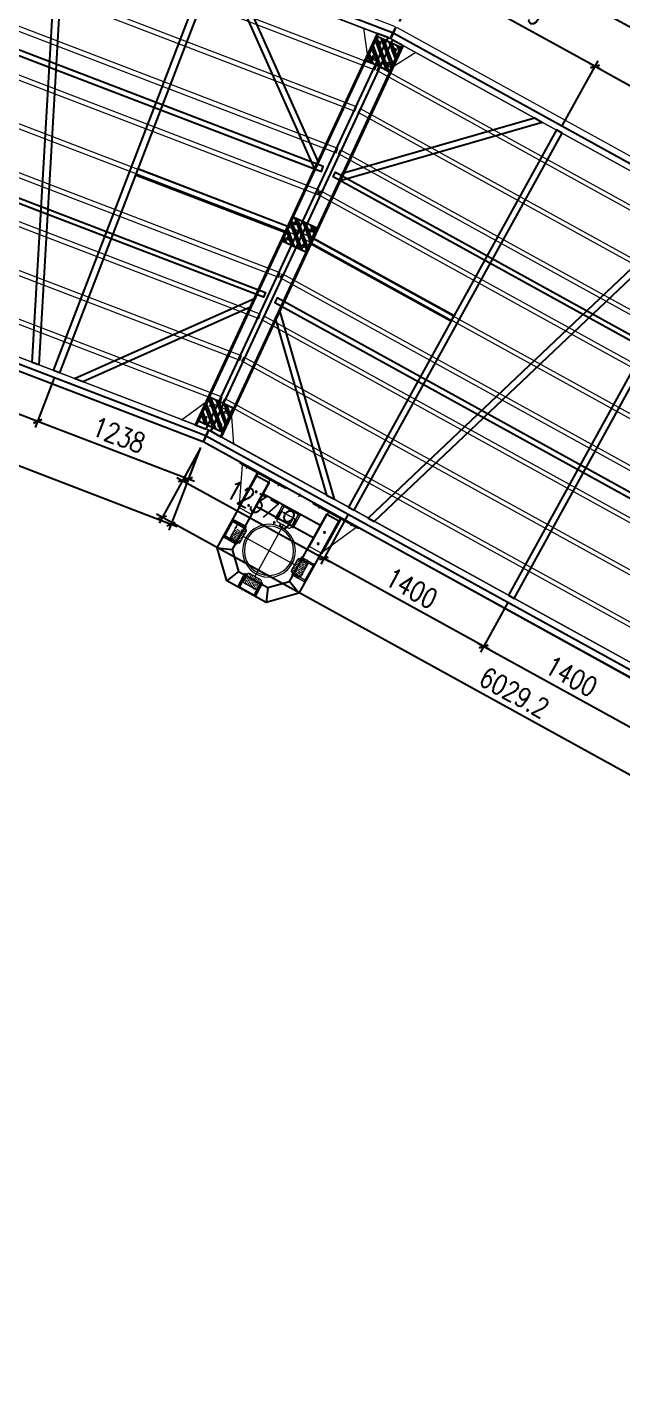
# Model space of a CAD drawing. Extents: x -259369 to -50372, y -155978 to 198088.
# Drawn here: x -137559 to -132994, y -26650 to -16300 of the extents above; entities that cross this region are included whole.
import ezdxf

# ---------------------------------------------------------------- set-up
doc = ezdxf.new("R2010")
doc.units = 0
doc.header["$LTSCALE"] = 1000
doc.header["$MEASUREMENT"] = 0
for name, pattern in [('CENTER', [2, 1.25, -0.25, 0.25, -0.25]), ('DASHED', [0.75, 0.5, -0.25]), ('HIDDEN', [0.375, 0.25, -0.125])]:
    doc.linetypes.add(name, pattern=pattern)
for name, color, linetype in [('主框型材', 4, 'Continuous'), ('卡槽', 242, 'Continuous'), ('标注', 9, 'Continuous'), ('连接端梁', 130, 'Continuous'), ('铝横梁', 220, 'Continuous')]:
    doc.layers.add(name, color=color, linetype=linetype)
for name, color, linetype, lineweight in [('加强板', 140, 'Continuous', 18), ('导框型材', 2, 'Continuous', 18), ('虚线', 8, 'Continuous', 0), ('轮子座', 7, 'Continuous', 9), ('铝主梁', 3, 'Continuous', 9), ('铝龙骨', 7, 'Continuous', 9)]:
    doc.layers.add(name, color=color, linetype=linetype, lineweight=lineweight)
doc.styles.add('HZTXT', font='txtw.shx', dxfattribs={"width": 0.8, "bigfont": 'hztxtw.shx'})
doc.dimstyles.new('DIM-50', dxfattribs={"dimscale": 50, "dimtxt": 3, "dimasz": 1, "dimexe": 1, "dimexo": 1, "dimgap": 1, "dimtad": 1, "dimdec": 1, "dimdsep": 46, "dimtxsty": 'HZTXT', "dimblk": 'OBLIQUE', "dimblk1": 'ARCHTICK', "dimblk2": 'OBLIQUE', "dimcen": 0, "dimdle": 1, "dimclrd": 9, "dimclre": 9, "dimclrt": 2, "dimadec": 1, "dimazin": 0, "dimtfac": 1, "dimtdec": 1, "dimtix": 1, "dimtmove": 2, "dimatfit": 3, "dimldrblk": 'OBLIQUE', "dimfxl": 15, "dimtolj": 1, "dimtzin": 0, "dimarcsym": 1})
pattern_1 = [(0, (1212.185, -561.11), (6.35, 12.7), [0, -12.7])]

# ---------------------------------------------------------------- blocks, each defined once
blk = doc.blocks.new('橡胶块200x200x60')
h = blk.add_hatch()
h.set_pattern_fill('ANSI32', color=256, scale=10)
h.set_pattern_definition([(45, (0, 0), (-33.67596, 33.67596), []), (45, (22.45, 0), (-33.67596, 33.67596), [])])
h.paths.add_polyline_path([(25488, 88551), (25688, 88551), (25688, 88751), (25488, 88751)])
blk.add_lwpolyline([(25488, 88551), (25688, 88551), (25688, 88751), (25488, 88751)], close=True)
for points in [[(25513, 88716), (25533, 88716)], [(25523, 88726), (25523, 88706)], [(25663, 88716), (25643, 88716)], [(25653, 88726), (25653, 88706)], [(25523, 88576), (25523, 88596)], [(25653, 88576), (25653, 88596)], [(25513, 88586), (25533, 88586)], [(25663, 88586), (25643, 88586)]]:
    blk.add_lwpolyline(points)
for centre, radius in [((25523, 88716), 10), ((25523, 88716), 8), ((25653, 88716), 10), ((25653, 88716), 8), ((25523, 88586), 10), ((25523, 88586), 8), ((25653, 88586), 10), ((25653, 88586), 8)]:
    blk.add_circle(centre, radius)
blk = doc.blocks.new('*U531')
h = blk.add_hatch()
h.set_pattern_fill('DOTS', color=256, scale=8)
h.set_pattern_definition(pattern_1)
h.paths.add_polyline_path([(64, 50, 0.4142135624), (54, 60), (-11, 60, 0.4142135624), (-21, 50), (-21, -50, 0.4142135624), (-11, -60), (54, -60, 0.4142135624), (64, -50)])
at = {"layer": '导框型材', "color": 0, "linetype": 'Continuous'}
for p, q in [((-64, 63.508929), (-64, 75.5)), ((-64, 75.5), (-63.389317, 75.5)), ((-64, -63.50893), (-64, 63.508929)), ((-7.891644, 75.5), (-63.389317, 75.5)), ((-63.389317, 75.5), (-63.389317, 64.5)), ((-63.389317, 64.5), (-7.891644, 64.5)), ((-62, 77.5), (-6.502327, 77.5)), ((-62, 62.5), (-62, -62.5)), ((-6.502327, 62.5), (-62, 62.5)), ((-2.965328, 75.5), (-7.891644, 75.5)), ((-7.891644, 75.5), (-7.891644, 64.5)), ((-7.891644, 64.5), (-2.965328, 64.5)), ((-6.502327, 77.5), (-1.08338, 77.5)), ((-1.08338, 62.5), (-6.502327, 62.5)), ((47.5, 75.5), (-2.965328, 75.5)), ((-2.965328, 64.5), (-2.965328, 75.5)), ((47.5, 64.5), (-2.965328, 64.5)), ((-1.08338, 77.5), (45.5, 77.5)), ((45.5, 62.5), (-1.08338, 62.5)), ((31, 62.498484), (31, 60)), ((47.5, 64.5), (47.5, 75.5)), ((-64, -63.78066), (-64, -63.500287)), ((-64, -75.5), (-64, -63.78066)), ((-64, -75.5), (-63.389317, -75.5)), ((-63.389317, -64.5), (-63.389317, -75.5)), ((-7.891644, -64.5), (-63.389317, -64.5)), ((-63.389317, -75.5), (-7.891644, -75.5)), ((-62, -62.5), (-6.502327, -62.5)), ((-6.502327, -77.5), (-62, -77.5)), ((-2.965328, -64.5), (-7.891644, -64.5)), ((-7.891644, -75.5), (-7.891644, -64.5)), ((-7.891644, -75.5), (-2.965328, -75.5)), ((-6.502327, -62.5), (-1.08338, -62.5)), ((-1.08338, -77.5), (-6.502327, -77.5)), ((47.5, -64.5), (-2.965328, -64.5)), ((-2.965328, -64.5), (-2.965328, -75.5)), ((47.5, -75.5), (-2.965328, -75.5)), ((-1.08338, -62.5), (45.5, -62.5)), ((45.5, -77.5), (-1.08338, -77.5)), ((31, -60), (31, -62.498484)), ((47.5, -75.5), (47.5, -64.5))]:
    blk.add_line(p, q, dxfattribs=at)
at = {"layer": '导框型材', "color": 1, "linetype": 'CENTER', "ltscale": 0.28}
for p, q in [((-18.5, 35), (-14.5, 35)), ((-16.5, 37), (-16.5, 33)), ((-18.5, -35), (-14.5, -35)), ((-16.5, -37), (-16.5, -33))]:
    blk.add_line(p, q, dxfattribs=at)
at = {"layer": '导框型材', "color": 1, "linetype": 'CENTER', "ltscale": 0.404352}
for p, q in [((-18.5, 0), (-14.5, 0)), ((-16.5, -2), (-16.5, 2))]:
    blk.add_line(p, q, dxfattribs=at)
at = {"layer": '导框型材', "color": 1, "linetype": 'CENTER', "ltscale": 0.1}
for p, q in [((18.75, 70), (24.25, 70)), ((21.5, 67.25), (21.5, 72.75)), ((18.75, -70), (24.25, -70)), ((21.5, -72.75), (21.5, -67.25))]:
    blk.add_line(p, q, dxfattribs=at)
at = {"layer": '导框型材', "color": 0}
blk.add_lwpolyline([(-11, 60), (54, 60, -0.4142135624), (64, 50), (64, -50, -0.4142135624), (54, -60), (-11, -60, -0.4142135624), (-21, -50), (-21, 50, -0.4142135624)], format="xyb", close=True, dxfattribs=at)
for centre in [(21.5, 70), (21.5, -70)]:
    blk.add_circle(centre, 2.5, dxfattribs=at)
at = {"layer": '导框型材', "color": 0, "linetype": 'Continuous', "extrusion": (0, 0, -1)}
for centre, start, end in [((62, 75.5), 0, 90), ((62, 64.5), 270, 0), ((62, -64.5), 0, 90), ((62, -75.5), 270, 0)]:
    blk.add_arc(centre, 2, start, end, dxfattribs=at)
at = {"layer": '导框型材', "color": 0, "linetype": 'Continuous', "extrusion": (1.22461e-16, 0, -1)}
blk.add_arc((16.5, 35), 7, 310.0052008841, 49.9947991159, dxfattribs=at)
at = {"layer": '导框型材', "color": 0, "linetype": 'Continuous'}
for centre, radius, start, end in [((45.5, 75.5), 2, 0, 90), ((45.5, 64.5), 2, 270, 0), ((-16.5, -35), 7, 130.0052008841, 229.9947991159), ((45.5, -64.5), 2, 0, 90), ((45.5, -75.5), 2, 270, 0)]:
    blk.add_arc(centre, radius, start, end, dxfattribs=at)
for centre, major_axis, ratio, start_param, end_param in [((-62, 75.5), (0, 2), 0.694658, 0, 1.5707963268), ((-6.502327, 75.5), (0, -2), 0.694658, 3.1415926536, 4.7123889804), ((-6.502327, 64.5), (0, 2), 0.694658, 1.5707963268, 3.1415926536), ((-1.08338, 75.5), (0, -2), 0.940974, 3.1415926536, 4.7123889804), ((-1.08338, 64.5), (0, 2), 0.940974, 1.5707963268, 3.1415926536), ((-62, -75.5), (0, 2), 0.694658, 1.5707963268, 3.1415926536), ((-6.502327, -64.5), (0, 2), 0.694658, 0, 1.5707963268), ((-6.502327, -75.5), (0, 2), 0.694658, 1.5707963268, 3.1415926536), ((-1.08338, -64.5), (0, 2), 0.940974, 0, 1.5707963268), ((-1.08338, -75.5), (0, 2), 0.940974, 1.5707963268, 3.1415926536)]:
    blk.add_ellipse(centre, major_axis=major_axis, ratio=ratio, start_param=start_param, end_param=end_param, dxfattribs=at)
at = {"layer": '导框型材', "color": 0, "linetype": 'Continuous', "extrusion": (0, 0, -1)}
for centre, start_param, end_param in [((-62, 64.5), 0, 1.5707963268), ((-62, -64.5), 1.5707963268, 3.1415926536)]:
    blk.add_ellipse(centre, major_axis=(0, -2), ratio=0.694658, start_param=start_param, end_param=end_param, dxfattribs=at)
blk = doc.blocks.new('*U527')
at = {"layer": '轮子座', "color": 0, "linetype": 'ByBlock', "lineweight": -2, "transparency": 16777216}
blk.add_blockref('*U531', (0, 0), dxfattribs=at)
blk = doc.blocks.new('*U528')
h = blk.add_hatch()
h.set_pattern_fill('DOTS', color=256, scale=8)
h.set_pattern_definition(pattern_1)
h.paths.add_polyline_path([(64, 50, 0.4142135624), (54, 60), (-11, 60, 0.4142135624), (-21, 50), (-21, -50, 0.4142135624), (-11, -60), (54, -60, 0.4142135624), (64, -50)])
at = {"layer": '导框型材', "color": 0, "linetype": 'Continuous'}
for p, q in [((-64, 63.508929), (-64, 75.5)), ((-64, 75.5), (-63.389317, 75.5)), ((-64, -63.50893), (-64, 63.508929)), ((-7.891644, 75.5), (-63.389317, 75.5)), ((-63.389317, 75.5), (-63.389317, 64.5)), ((-63.389317, 64.5), (-7.891644, 64.5)), ((-62, 77.5), (-6.502327, 77.5)), ((-62, 62.5), (-62, -62.5)), ((-6.502327, 62.5), (-62, 62.5)), ((-2.965328, 75.5), (-7.891644, 75.5)), ((-7.891644, 75.5), (-7.891644, 64.5)), ((-7.891644, 64.5), (-2.965328, 64.5)), ((-6.502327, 77.5), (-1.08338, 77.5)), ((-1.08338, 62.5), (-6.502327, 62.5)), ((47.5, 75.5), (-2.965328, 75.5)), ((-2.965328, 64.5), (-2.965328, 75.5)), ((47.5, 64.5), (-2.965328, 64.5)), ((-1.08338, 77.5), (45.5, 77.5)), ((45.5, 62.5), (-1.08338, 62.5)), ((31, 62.498484), (31, 60)), ((47.5, 64.5), (47.5, 75.5)), ((-64, -63.78066), (-64, -63.500287)), ((-64, -75.5), (-64, -63.78066)), ((-64, -75.5), (-63.389317, -75.5)), ((-63.389317, -64.5), (-63.389317, -75.5)), ((-7.891644, -64.5), (-63.389317, -64.5)), ((-63.389317, -75.5), (-7.891644, -75.5)), ((-62, -62.5), (-6.502327, -62.5)), ((-6.502327, -77.5), (-62, -77.5)), ((-2.965328, -64.5), (-7.891644, -64.5)), ((-7.891644, -75.5), (-7.891644, -64.5)), ((-7.891644, -75.5), (-2.965328, -75.5)), ((-6.502327, -62.5), (-1.08338, -62.5)), ((-1.08338, -77.5), (-6.502327, -77.5)), ((47.5, -64.5), (-2.965328, -64.5)), ((-2.965328, -64.5), (-2.965328, -75.5)), ((47.5, -75.5), (-2.965328, -75.5)), ((-1.08338, -62.5), (45.5, -62.5)), ((45.5, -77.5), (-1.08338, -77.5)), ((31, -60), (31, -62.498484)), ((47.5, -75.5), (47.5, -64.5))]:
    blk.add_line(p, q, dxfattribs=at)
at = {"layer": '导框型材', "color": 1, "linetype": 'CENTER', "ltscale": 0.28}
for p, q in [((-18.5, 35), (-14.5, 35)), ((-16.5, 37), (-16.5, 33)), ((-18.5, -35), (-14.5, -35)), ((-16.5, -37), (-16.5, -33))]:
    blk.add_line(p, q, dxfattribs=at)
at = {"layer": '导框型材', "color": 1, "linetype": 'CENTER', "ltscale": 0.404352}
for p, q in [((-18.5, 0), (-14.5, 0)), ((-16.5, -2), (-16.5, 2))]:
    blk.add_line(p, q, dxfattribs=at)
at = {"layer": '导框型材', "color": 1, "linetype": 'CENTER', "ltscale": 0.1}
for p, q in [((18.75, 70), (24.25, 70)), ((21.5, 67.25), (21.5, 72.75)), ((18.75, -70), (24.25, -70)), ((21.5, -72.75), (21.5, -67.25))]:
    blk.add_line(p, q, dxfattribs=at)
at = {"layer": '导框型材', "color": 0}
blk.add_lwpolyline([(-11, 60), (54, 60, -0.4142135624), (64, 50), (64, -50, -0.4142135624), (54, -60), (-11, -60, -0.4142135624), (-21, -50), (-21, 50, -0.4142135624)], format="xyb", close=True, dxfattribs=at)
for centre in [(21.5, 70), (21.5, -70)]:
    blk.add_circle(centre, 2.5, dxfattribs=at)
at = {"layer": '导框型材', "color": 0, "linetype": 'Continuous', "extrusion": (0, 0, -1)}
for centre, start, end in [((62, 75.5), 0, 90), ((62, 64.5), 270, 0), ((62, -64.5), 0, 90), ((62, -75.5), 270, 0)]:
    blk.add_arc(centre, 2, start, end, dxfattribs=at)
at = {"layer": '导框型材', "color": 0, "linetype": 'Continuous', "extrusion": (1.22461e-16, 0, -1)}
blk.add_arc((16.5, 35), 7, 310.0052008841, 49.9947991159, dxfattribs=at)
at = {"layer": '导框型材', "color": 0, "linetype": 'Continuous'}
for centre, radius, start, end in [((45.5, 75.5), 2, 0, 90), ((45.5, 64.5), 2, 270, 0), ((-16.5, -35), 7, 130.0052008841, 229.9947991159), ((45.5, -64.5), 2, 0, 90), ((45.5, -75.5), 2, 270, 0)]:
    blk.add_arc(centre, radius, start, end, dxfattribs=at)
for centre, major_axis, ratio, start_param, end_param in [((-62, 75.5), (0, 2), 0.694658, 0, 1.5707963268), ((-6.502327, 75.5), (0, -2), 0.694658, 3.1415926536, 4.7123889804), ((-6.502327, 64.5), (0, 2), 0.694658, 1.5707963268, 3.1415926536), ((-1.08338, 75.5), (0, -2), 0.940974, 3.1415926536, 4.7123889804), ((-1.08338, 64.5), (0, 2), 0.940974, 1.5707963268, 3.1415926536), ((-62, -75.5), (0, 2), 0.694658, 1.5707963268, 3.1415926536), ((-6.502327, -64.5), (0, 2), 0.694658, 0, 1.5707963268), ((-6.502327, -75.5), (0, 2), 0.694658, 1.5707963268, 3.1415926536), ((-1.08338, -64.5), (0, 2), 0.940974, 0, 1.5707963268), ((-1.08338, -75.5), (0, 2), 0.940974, 1.5707963268, 3.1415926536)]:
    blk.add_ellipse(centre, major_axis=major_axis, ratio=ratio, start_param=start_param, end_param=end_param, dxfattribs=at)
at = {"layer": '导框型材', "color": 0, "linetype": 'Continuous', "extrusion": (0, 0, -1)}
for centre, start_param, end_param in [((-62, 64.5), 0, 1.5707963268), ((-62, -64.5), 1.5707963268, 3.1415926536)]:
    blk.add_ellipse(centre, major_axis=(0, -2), ratio=0.694658, start_param=start_param, end_param=end_param, dxfattribs=at)
blk = doc.blocks.new('*U529')
at = {"layer": '轮子座', "color": 0, "linetype": 'ByBlock', "lineweight": -2, "transparency": 16777216}
blk.add_blockref('*U528', (0, 0), dxfattribs=at)
blk = doc.blocks.new('*U530')
h = blk.add_hatch()
h.set_pattern_fill('DOTS', color=256, scale=8)
h.set_pattern_definition(pattern_1)
h.paths.add_polyline_path([(64, 50, 0.4142135624), (54, 60), (-11, 60, 0.4142135624), (-21, 50), (-21, -50, 0.4142135624), (-11, -60), (54, -60, 0.4142135624), (64, -50)])
at = {"layer": '导框型材', "color": 0, "linetype": 'Continuous'}
for p, q in [((-64, 63.508929), (-64, 75.5)), ((-64, 75.5), (-63.389317, 75.5)), ((-64, -63.50893), (-64, 63.508929)), ((-7.891644, 75.5), (-63.389317, 75.5)), ((-63.389317, 75.5), (-63.389317, 64.5)), ((-63.389317, 64.5), (-7.891644, 64.5)), ((-62, 77.5), (-6.502327, 77.5)), ((-62, 62.5), (-62, -62.5)), ((-6.502327, 62.5), (-62, 62.5)), ((-2.965328, 75.5), (-7.891644, 75.5)), ((-7.891644, 75.5), (-7.891644, 64.5)), ((-7.891644, 64.5), (-2.965328, 64.5)), ((-6.502327, 77.5), (-1.08338, 77.5)), ((-1.08338, 62.5), (-6.502327, 62.5)), ((47.5, 75.5), (-2.965328, 75.5)), ((-2.965328, 64.5), (-2.965328, 75.5)), ((47.5, 64.5), (-2.965328, 64.5)), ((-1.08338, 77.5), (45.5, 77.5)), ((45.5, 62.5), (-1.08338, 62.5)), ((31, 62.498484), (31, 60)), ((47.5, 64.5), (47.5, 75.5)), ((-64, -63.78066), (-64, -63.500287)), ((-64, -75.5), (-64, -63.78066)), ((-64, -75.5), (-63.389317, -75.5)), ((-63.389317, -64.5), (-63.389317, -75.5)), ((-7.891644, -64.5), (-63.389317, -64.5)), ((-63.389317, -75.5), (-7.891644, -75.5)), ((-62, -62.5), (-6.502327, -62.5)), ((-6.502327, -77.5), (-62, -77.5)), ((-2.965328, -64.5), (-7.891644, -64.5)), ((-7.891644, -75.5), (-7.891644, -64.5)), ((-7.891644, -75.5), (-2.965328, -75.5)), ((-6.502327, -62.5), (-1.08338, -62.5)), ((-1.08338, -77.5), (-6.502327, -77.5)), ((47.5, -64.5), (-2.965328, -64.5)), ((-2.965328, -64.5), (-2.965328, -75.5)), ((47.5, -75.5), (-2.965328, -75.5)), ((-1.08338, -62.5), (45.5, -62.5)), ((45.5, -77.5), (-1.08338, -77.5)), ((31, -60), (31, -62.498484)), ((47.5, -75.5), (47.5, -64.5))]:
    blk.add_line(p, q, dxfattribs=at)
at = {"layer": '导框型材', "color": 1, "linetype": 'CENTER', "ltscale": 0.28}
for p, q in [((-18.5, 35), (-14.5, 35)), ((-16.5, 37), (-16.5, 33)), ((-18.5, -35), (-14.5, -35)), ((-16.5, -37), (-16.5, -33))]:
    blk.add_line(p, q, dxfattribs=at)
at = {"layer": '导框型材', "color": 1, "linetype": 'CENTER', "ltscale": 0.404352}
for p, q in [((-18.5, 0), (-14.5, 0)), ((-16.5, -2), (-16.5, 2))]:
    blk.add_line(p, q, dxfattribs=at)
at = {"layer": '导框型材', "color": 1, "linetype": 'CENTER', "ltscale": 0.1}
for p, q in [((18.75, 70), (24.25, 70)), ((21.5, 67.25), (21.5, 72.75)), ((18.75, -70), (24.25, -70)), ((21.5, -72.75), (21.5, -67.25))]:
    blk.add_line(p, q, dxfattribs=at)
at = {"layer": '导框型材', "color": 0}
blk.add_lwpolyline([(-11, 60), (54, 60, -0.4142135624), (64, 50), (64, -50, -0.4142135624), (54, -60), (-11, -60, -0.4142135624), (-21, -50), (-21, 50, -0.4142135624)], format="xyb", close=True, dxfattribs=at)
for centre in [(21.5, 70), (21.5, -70)]:
    blk.add_circle(centre, 2.5, dxfattribs=at)
at = {"layer": '导框型材', "color": 0, "linetype": 'Continuous', "extrusion": (0, 0, -1)}
for centre, start, end in [((62, 75.5), 0, 90), ((62, 64.5), 270, 0), ((62, -64.5), 0, 90), ((62, -75.5), 270, 0)]:
    blk.add_arc(centre, 2, start, end, dxfattribs=at)
at = {"layer": '导框型材', "color": 0, "linetype": 'Continuous', "extrusion": (1.22461e-16, 0, -1)}
blk.add_arc((16.5, 35), 7, 310.0052008841, 49.9947991159, dxfattribs=at)
at = {"layer": '导框型材', "color": 0, "linetype": 'Continuous'}
for centre, radius, start, end in [((45.5, 75.5), 2, 0, 90), ((45.5, 64.5), 2, 270, 0), ((-16.5, -35), 7, 130.0052008841, 229.9947991159), ((45.5, -64.5), 2, 0, 90), ((45.5, -75.5), 2, 270, 0)]:
    blk.add_arc(centre, radius, start, end, dxfattribs=at)
for centre, major_axis, ratio, start_param, end_param in [((-62, 75.5), (0, 2), 0.694658, 0, 1.5707963268), ((-6.502327, 75.5), (0, -2), 0.694658, 3.1415926536, 4.7123889804), ((-6.502327, 64.5), (0, 2), 0.694658, 1.5707963268, 3.1415926536), ((-1.08338, 75.5), (0, -2), 0.940974, 3.1415926536, 4.7123889804), ((-1.08338, 64.5), (0, 2), 0.940974, 1.5707963268, 3.1415926536), ((-62, -75.5), (0, 2), 0.694658, 1.5707963268, 3.1415926536), ((-6.502327, -64.5), (0, 2), 0.694658, 0, 1.5707963268), ((-6.502327, -75.5), (0, 2), 0.694658, 1.5707963268, 3.1415926536), ((-1.08338, -64.5), (0, 2), 0.940974, 0, 1.5707963268), ((-1.08338, -75.5), (0, 2), 0.940974, 1.5707963268, 3.1415926536)]:
    blk.add_ellipse(centre, major_axis=major_axis, ratio=ratio, start_param=start_param, end_param=end_param, dxfattribs=at)
at = {"layer": '导框型材', "color": 0, "linetype": 'Continuous', "extrusion": (0, 0, -1)}
for centre, start_param, end_param in [((-62, 64.5), 0, 1.5707963268), ((-62, -64.5), 1.5707963268, 3.1415926536)]:
    blk.add_ellipse(centre, major_axis=(0, -2), ratio=0.694658, start_param=start_param, end_param=end_param, dxfattribs=at)
blk = doc.blocks.new('*U533')
at = {"layer": '轮子座', "color": 0, "linetype": 'ByBlock', "lineweight": -2, "transparency": 16777216}
blk.add_blockref('*U530', (0, 0), dxfattribs=at)
blk = doc.blocks.new('*U534')
h = blk.add_hatch()
h.set_pattern_fill('DOTS', color=256, scale=8)
h.set_pattern_definition(pattern_1)
h.paths.add_polyline_path([(64, 50, 0.4142135624), (54, 60), (-11, 60, 0.4142135624), (-21, 50), (-21, -50, 0.4142135624), (-11, -60), (54, -60, 0.4142135624), (64, -50)])
at = {"layer": '导框型材', "color": 0, "linetype": 'Continuous'}
for p, q in [((-64, 63.508929), (-64, 75.5)), ((-64, 75.5), (-63.389317, 75.5)), ((-64, -63.50893), (-64, 63.508929)), ((-7.891644, 75.5), (-63.389317, 75.5)), ((-63.389317, 75.5), (-63.389317, 64.5)), ((-63.389317, 64.5), (-7.891644, 64.5)), ((-62, 77.5), (-6.502327, 77.5)), ((-62, 62.5), (-62, -62.5)), ((-6.502327, 62.5), (-62, 62.5)), ((-2.965328, 75.5), (-7.891644, 75.5)), ((-7.891644, 75.5), (-7.891644, 64.5)), ((-7.891644, 64.5), (-2.965328, 64.5)), ((-6.502327, 77.5), (-1.08338, 77.5)), ((-1.08338, 62.5), (-6.502327, 62.5)), ((47.5, 75.5), (-2.965328, 75.5)), ((-2.965328, 64.5), (-2.965328, 75.5)), ((47.5, 64.5), (-2.965328, 64.5)), ((-1.08338, 77.5), (45.5, 77.5)), ((45.5, 62.5), (-1.08338, 62.5)), ((31, 62.498484), (31, 60)), ((47.5, 64.5), (47.5, 75.5)), ((-64, -63.78066), (-64, -63.500287)), ((-64, -75.5), (-64, -63.78066)), ((-64, -75.5), (-63.389317, -75.5)), ((-63.389317, -64.5), (-63.389317, -75.5)), ((-7.891644, -64.5), (-63.389317, -64.5)), ((-63.389317, -75.5), (-7.891644, -75.5)), ((-62, -62.5), (-6.502327, -62.5)), ((-6.502327, -77.5), (-62, -77.5)), ((-2.965328, -64.5), (-7.891644, -64.5)), ((-7.891644, -75.5), (-7.891644, -64.5)), ((-7.891644, -75.5), (-2.965328, -75.5)), ((-6.502327, -62.5), (-1.08338, -62.5)), ((-1.08338, -77.5), (-6.502327, -77.5)), ((47.5, -64.5), (-2.965328, -64.5)), ((-2.965328, -64.5), (-2.965328, -75.5)), ((47.5, -75.5), (-2.965328, -75.5)), ((-1.08338, -62.5), (45.5, -62.5)), ((45.5, -77.5), (-1.08338, -77.5)), ((31, -60), (31, -62.498484)), ((47.5, -75.5), (47.5, -64.5))]:
    blk.add_line(p, q, dxfattribs=at)
at = {"layer": '导框型材', "color": 1, "linetype": 'CENTER', "ltscale": 0.28}
for p, q in [((-18.5, 35), (-14.5, 35)), ((-16.5, 37), (-16.5, 33)), ((-18.5, -35), (-14.5, -35)), ((-16.5, -37), (-16.5, -33))]:
    blk.add_line(p, q, dxfattribs=at)
at = {"layer": '导框型材', "color": 1, "linetype": 'CENTER', "ltscale": 0.404352}
for p, q in [((-18.5, 0), (-14.5, 0)), ((-16.5, -2), (-16.5, 2))]:
    blk.add_line(p, q, dxfattribs=at)
at = {"layer": '导框型材', "color": 1, "linetype": 'CENTER', "ltscale": 0.1}
for p, q in [((18.75, 70), (24.25, 70)), ((21.5, 67.25), (21.5, 72.75)), ((18.75, -70), (24.25, -70)), ((21.5, -72.75), (21.5, -67.25))]:
    blk.add_line(p, q, dxfattribs=at)
at = {"layer": '导框型材', "color": 0}
blk.add_lwpolyline([(-11, 60), (54, 60, -0.4142135624), (64, 50), (64, -50, -0.4142135624), (54, -60), (-11, -60, -0.4142135624), (-21, -50), (-21, 50, -0.4142135624)], format="xyb", close=True, dxfattribs=at)
for centre in [(21.5, 70), (21.5, -70)]:
    blk.add_circle(centre, 2.5, dxfattribs=at)
at = {"layer": '导框型材', "color": 0, "linetype": 'Continuous', "extrusion": (0, 0, -1)}
for centre, start, end in [((62, 75.5), 0, 90), ((62, 64.5), 270, 0), ((62, -64.5), 0, 90), ((62, -75.5), 270, 0)]:
    blk.add_arc(centre, 2, start, end, dxfattribs=at)
at = {"layer": '导框型材', "color": 0, "linetype": 'Continuous', "extrusion": (1.22461e-16, 0, -1)}
blk.add_arc((16.5, 35), 7, 310.0052008841, 49.9947991159, dxfattribs=at)
at = {"layer": '导框型材', "color": 0, "linetype": 'Continuous'}
for centre, radius, start, end in [((45.5, 75.5), 2, 0, 90), ((45.5, 64.5), 2, 270, 0), ((-16.5, -35), 7, 130.0052008841, 229.9947991159), ((45.5, -64.5), 2, 0, 90), ((45.5, -75.5), 2, 270, 0)]:
    blk.add_arc(centre, radius, start, end, dxfattribs=at)
for centre, major_axis, ratio, start_param, end_param in [((-62, 75.5), (0, 2), 0.694658, 0, 1.5707963268), ((-6.502327, 75.5), (0, -2), 0.694658, 3.1415926536, 4.7123889804), ((-6.502327, 64.5), (0, 2), 0.694658, 1.5707963268, 3.1415926536), ((-1.08338, 75.5), (0, -2), 0.940974, 3.1415926536, 4.7123889804), ((-1.08338, 64.5), (0, 2), 0.940974, 1.5707963268, 3.1415926536), ((-62, -75.5), (0, 2), 0.694658, 1.5707963268, 3.1415926536), ((-6.502327, -64.5), (0, 2), 0.694658, 0, 1.5707963268), ((-6.502327, -75.5), (0, 2), 0.694658, 1.5707963268, 3.1415926536), ((-1.08338, -64.5), (0, 2), 0.940974, 0, 1.5707963268), ((-1.08338, -75.5), (0, 2), 0.940974, 1.5707963268, 3.1415926536)]:
    blk.add_ellipse(centre, major_axis=major_axis, ratio=ratio, start_param=start_param, end_param=end_param, dxfattribs=at)
at = {"layer": '导框型材', "color": 0, "linetype": 'Continuous', "extrusion": (0, 0, -1)}
for centre, start_param, end_param in [((-62, 64.5), 0, 1.5707963268), ((-62, -64.5), 1.5707963268, 3.1415926536)]:
    blk.add_ellipse(centre, major_axis=(0, -2), ratio=0.694658, start_param=start_param, end_param=end_param, dxfattribs=at)
blk = doc.blocks.new('*U532')
at = {"layer": '轮子座', "color": 0, "linetype": 'ByBlock', "lineweight": -2, "transparency": 16777216}
blk.add_blockref('*U534', (0, 0), dxfattribs=at)
blk = doc.blocks.new('外抱桩器')
for radius in [203, 189]:
    blk.add_circle((0, 487), radius)
at = {"layer": '主框型材'}
for points in [[(-359, 660), (-359, 28), (-252, 28), (-252, 616), (-129, 739), (129, 739), (252, 616), (252, 28), (358, 28), (358, 660), (173, 845), (-173, 845), (-359, 660)], [(-129, 739), (-173, 845)], [(129, 739), (173, 845)], [(-359, 660), (-252, 616)], [(358, 660), (252, 616)]]:
    blk.add_lwpolyline(points, dxfattribs=at)
blk.add_lwpolyline([(-252, 128), (-252, 234), (252, 234), (252, 128)], close=True, dxfattribs=at)
at = {"layer": '导框型材', "color": 1, "linetype": 'CENTER', "ltscale": 5}
for p, q in [((0, 256), (0, 717)), ((230, 487), (-230, 487))]:
    blk.add_line(p, q, dxfattribs=at)
at = {"layer": '导框型材', "color": 2, "linetype": 'HIDDEN', "ltscale": 100}
for p, q in [((-359, 8), (-359, 308)), ((359, 8), (359, 308))]:
    blk.add_line(p, q, dxfattribs=at)
at = {"layer": '导框型材', "color": 1, "linetype": 'CENTER', "ltscale": 0.28}
for p, q in [((-313, 258), (-297, 258)), ((-305, 250), (-305, 266)), ((313, 258), (297, 258)), ((305, 250), (305, 266)), ((-313, 138), (-297, 138)), ((-305, 130), (-305, 146)), ((313, 158), (297, 158)), ((305, 150), (305, 166))]:
    blk.add_line(p, q, dxfattribs=at)
at = {"layer": '导框型材', "color": 2, "linetype": 'DASHED', "ltscale": 2}
for p, q in [((-517, 0), (-117, 0)), ((517, 0), (117, 0))]:
    blk.add_line(p, q, dxfattribs=at)
at = {"layer": '导框型材', "color": 1, "linetype": 'CENTER', "ltscale": 0.36}
for p, q in [((-464, 8), (-464, 0)), ((-457, 18), (-457, -10)), ((-450, 8), (-450, 0)), ((-184, 8), (-184, 0)), ((-177, 18), (-177, -10)), ((-170, 8), (-170, 0)), ((-14, 0), (14, 0)), ((0, 14), (0, -14)), ((170, 8), (170, 0)), ((177, 18), (177, -10)), ((184, 8), (184, 0)), ((450, 8), (450, 0)), ((457, 18), (457, -10)), ((464, 8), (464, 0))]:
    blk.add_line(p, q, dxfattribs=at)
at = {"layer": '导框型材', "color": 2}
for points in [[(-497, 8), (-367, 8), (-367, 288), (-497, 8)], [(497, 8), (367, 8), (367, 288), (497, 8)]]:
    blk.add_lwpolyline(points, dxfattribs=at)
for points in [[(-257, 8), (-257, 308), (-367, 308), (-367, 8)], [(257, 8), (257, 308), (367, 308), (367, 8)], [(-517, 0), (-117, 0), (-117, 8), (-517, 8)], [(517, 0), (117, 0), (117, 8), (517, 8)]]:
    blk.add_lwpolyline(points, close=True, dxfattribs=at)
for centre in [(-305, 258), (305, 258), (-305, 138), (305, 158)]:
    blk.add_circle(centre, 7, dxfattribs=at)
at = {"layer": '轮子座', "color": 7, "xscale": -1, "rotation": 90}
blk.add_blockref('*U533', (0, 776), dxfattribs=at)
at = {"layer": '轮子座', "color": 7}
blk.add_blockref('*U527', (-289, 487), dxfattribs=at)
at = {"layer": '轮子座', "color": 7, "xscale": -1}
blk.add_blockref('*U529', (289, 487), dxfattribs=at)
at = {"layer": '轮子座', "color": 7, "rotation": 90}
blk.add_blockref('*U532', (0, 197), dxfattribs=at)
blk = doc.blocks.new('_Oblique')
at = {"color": 0, "linetype": 'ByBlock', "lineweight": -2}
blk.add_line((-0.5, -0.5), (0.5, 0.5), dxfattribs=at)
blk = doc.blocks.new('*D1102')
at = {"layer": 'Defpoints', "color": 0, "transparency": 16777216}
for p in [(-143752, -16588), (-136211, -19480), (-136454, -20114)]:
    blk.add_point(p, dxfattribs=at)
at = {"layer": '标注', "color": 9, "lineweight": -2, "transparency": 16777216}
for p, q in [((-143770, -16635), (-144013, -17269)), ((-144041, -17204), (-136407, -20132)), ((-136229, -19527), (-136472, -20160))]:
    blk.add_line(p, q, dxfattribs=at)
for p, xscale, yscale, zscale, rotation in [((-143995, -17222), 49.99999999999999, 49.99999999999999, 49.99999999999999, 159.0200751077111), ((-136454, -20114), 50, 50, 50, 339.020075107711)]:
    blk.add_blockref('_Oblique', p, dxfattribs=dict(at, xscale=xscale, yscale=yscale, zscale=zscale, rotation=rotation))
at = {"layer": '标注', "color": 2, "transparency": 16777216, "insert": (-140180, -18551), "char_height": 150, "attachment_point": 5, "rotation": 339.0201, "style": 'HZTXT'}
blk.add_mtext('\\A1;8076', dxfattribs=at)
blk = doc.blocks.new('_ArchTick')
at = {"color": 0, "linetype": 'ByBlock', "const_width": 0.4}
blk.add_lwpolyline([(-0.5, -0.5), (0.5, 0.5)], dxfattribs=at)
blk = doc.blocks.new('*D1106')
at = {"layer": 'Defpoints', "color": 0, "transparency": 16777216}
for p in [(-137332, -18945), (-137478, -19326), (-136211, -19480)]:
    blk.add_point(p, dxfattribs=at)
at = {"layer": '标注', "color": 9, "lineweight": -2, "transparency": 16777216}
for p, q in [((-137350, -18992), (-137496, -19372)), ((-136275, -19787), (-137524, -19308)), ((-136229, -19527), (-136340, -19816))]:
    blk.add_line(p, q, dxfattribs=at)
at = {"layer": '标注', "color": 9, "lineweight": -2, "transparency": 16777216, "xscale": 50, "yscale": 50, "zscale": 50}
for p, rotation in [((-137478, -19326), 159.0197641495041), ((-136322, -19769), 339.0197641495041)]:
    blk.add_blockref('_Oblique', p, dxfattribs=dict(at, rotation=rotation))
at = {"layer": '标注', "color": 2, "transparency": 16777216, "insert": (-136855, -19431), "char_height": 150, "attachment_point": 5, "rotation": 339.0198, "style": 'HZTXT'}
blk.add_mtext('\\A1;1238', dxfattribs=at)
blk = doc.blocks.new('*D1107')
at = {"layer": 'Defpoints', "color": 0, "transparency": 16777216}
for p in [(-138639, -18444), (-138785, -18824), (-137332, -18945)]:
    blk.add_point(p, dxfattribs=at)
at = {"layer": '标注', "color": 9, "lineweight": -2, "transparency": 16777216}
for p, q in [((-138657, -18491), (-138803, -18871)), ((-137431, -19344), (-138832, -18806)), ((-137350, -18992), (-137496, -19372))]:
    blk.add_line(p, q, dxfattribs=at)
at = {"layer": '标注', "color": 9, "lineweight": -2, "transparency": 16777216, "xscale": 50, "yscale": 50, "zscale": 50}
for p, rotation in [((-138785, -18824), 159.0197641495041), ((-137478, -19326), 339.0197641495041)]:
    blk.add_blockref('_Oblique', p, dxfattribs=dict(at, rotation=rotation))
at = {"layer": '标注', "color": 2, "transparency": 16777216, "insert": (-138087, -18958), "char_height": 150, "attachment_point": 5, "rotation": 339.0198, "style": 'HZTXT'}
blk.add_mtext('\\A1;1400', dxfattribs=at)
blk = doc.blocks.new('*D1112')
at = {"layer": 'Defpoints', "color": 0, "transparency": 16777216}
for p in [(-133477, -17102), (-131976, -17279), (-132251, -17778)]:
    blk.add_point(p, dxfattribs=at)
at = {"layer": '标注', "color": 9, "lineweight": -2, "transparency": 16777216}
for p, q in [((-133453, -17058), (-133178, -16559)), ((-133245, -16579), (-131932, -17303)), ((-132227, -17734), (-131951, -17235))]:
    blk.add_line(p, q, dxfattribs=at)
for p, xscale, yscale, zscale, rotation in [((-133202, -16603), 50, 50, 50, 151.1393975732471), ((-131976, -17279), 49.99999999999999, 49.99999999999999, 49.99999999999999, 331.1393975732471)]:
    blk.add_blockref('_Oblique', p, dxfattribs=dict(at, xscale=xscale, yscale=yscale, zscale=zscale, rotation=rotation))
at = {"layer": '标注', "color": 2, "transparency": 16777216, "insert": (-132528, -16831), "char_height": 150, "attachment_point": 5, "rotation": 331.1394, "style": 'HZTXT'}
blk.add_mtext('\\A1;1400', dxfattribs=at)
blk = doc.blocks.new('*D1115')
at = {"layer": 'Defpoints', "color": 0, "transparency": 16777216}
for p in [(-134307, -15545), (-134725, -16302), (-127230, -20433)]:
    blk.add_point(p, dxfattribs=at)
at = {"layer": '标注', "color": 9, "lineweight": -2, "transparency": 16777216}
for p, q in [((-134701, -16258), (-134283, -15501)), ((-126769, -19700), (-134351, -15521)), ((-127206, -20389), (-126788, -19632))]:
    blk.add_line(p, q, dxfattribs=at)
for p, xscale, yscale, zscale, rotation in [((-134307, -15545), 50, 50, 50, 151.1393975732471), ((-126812, -19676), 49.99999999999999, 49.99999999999999, 49.99999999999999, 331.1393975732471)]:
    blk.add_blockref('_Oblique', p, dxfattribs=dict(at, xscale=xscale, yscale=yscale, zscale=zscale, rotation=rotation))
at = {"layer": '标注', "color": 2, "transparency": 16777216, "insert": (-130500, -17501), "char_height": 150, "attachment_point": 5, "rotation": 331.1394, "style": 'HZTXT'}
blk.add_mtext('\\A1;8558', dxfattribs=at)
blk = doc.blocks.new('*D1116')
at = {"layer": 'Defpoints', "color": 0, "transparency": 16777216}
for p in [(-134497, -15889), (-134725, -16302), (-133477, -17102)]:
    blk.add_point(p, dxfattribs=at)
at = {"layer": '标注', "color": 9, "lineweight": -2, "transparency": 16777216}
for p, q in [((-134701, -16258), (-134473, -15845)), ((-133158, -16627), (-134541, -15865)), ((-133453, -17058), (-133178, -16559))]:
    blk.add_line(p, q, dxfattribs=at)
for p, xscale, yscale, zscale, rotation in [((-134497, -15889), 50, 50, 50, 151.1393975732471), ((-133202, -16603), 49.99999999999999, 49.99999999999999, 49.99999999999999, 331.1393975732471)]:
    blk.add_blockref('_Oblique', p, dxfattribs=dict(at, xscale=xscale, yscale=yscale, zscale=zscale, rotation=rotation))
at = {"layer": '标注', "color": 2, "transparency": 16777216, "insert": (-133789, -16136), "char_height": 150, "attachment_point": 5, "rotation": 331.1394, "style": 'HZTXT'}
blk.add_mtext('\\A1;1479', dxfattribs=at)
blk = doc.blocks.new('*D1117')
at = {"layer": 'Defpoints', "color": 0, "transparency": 16777216}
for p in [(-136203, -19484), (-136522, -20063), (-130923, -22394)]:
    blk.add_point(p, dxfattribs=at)
at = {"layer": '标注', "color": 9, "lineweight": -2, "transparency": 16777216}
for p, q in [((-136227, -19528), (-136546, -20106)), ((-131198, -22997), (-136566, -20038)), ((-130947, -22438), (-131266, -23017))]:
    blk.add_line(p, q, dxfattribs=at)
at = {"layer": '标注', "color": 9, "lineweight": -2, "transparency": 16777216, "xscale": 50, "yscale": 50, "zscale": 50}
for p, rotation in [((-136522, -20063), 151.139397563196), ((-131242, -22973), 331.139397563196)]:
    blk.add_blockref('_Oblique', p, dxfattribs=dict(at, rotation=rotation))
at = {"layer": '标注', "color": 2, "transparency": 16777216, "insert": (-133821, -21408), "char_height": 150, "attachment_point": 5, "rotation": 331.1394, "style": 'HZTXT'}
blk.add_mtext('\\A1;6029.2', dxfattribs=at)
blk = doc.blocks.new('*D1121')
at = {"layer": 'Defpoints', "color": 0, "transparency": 16777216}
for p in [(-136203, -19484), (-135072, -19996), (-135282, -20377)]:
    blk.add_point(p, dxfattribs=at)
at = {"layer": '标注', "color": 9, "lineweight": -2, "transparency": 16777216}
for p, q in [((-136227, -19528), (-136390, -19824)), ((-136410, -19756), (-135238, -20402)), ((-135096, -20039), (-135306, -20421))]:
    blk.add_line(p, q, dxfattribs=at)
for p, xscale, yscale, zscale, rotation in [((-136366, -19780), 50, 50, 50, 151.1393975732471), ((-135282, -20377), 49.99999999999999, 49.99999999999999, 49.99999999999999, 331.1393975732471)]:
    blk.add_blockref('_Oblique', p, dxfattribs=dict(at, xscale=xscale, yscale=yscale, zscale=zscale, rotation=rotation))
at = {"layer": '标注', "color": 2, "transparency": 16777216, "insert": (-135764, -19969), "char_height": 150, "attachment_point": 5, "rotation": 331.1394, "style": 'HZTXT'}
blk.add_mtext('\\A1;1237.9', dxfattribs=at)
blk = doc.blocks.new('*D1123')
at = {"layer": 'Defpoints', "color": 0, "transparency": 16777216}
for p in [(-133845, -20671), (-134056, -21053), (-132619, -21347)]:
    blk.add_point(p, dxfattribs=at)
at = {"layer": '标注', "color": 9, "lineweight": -2, "transparency": 16777216}
for p, q in [((-133870, -20715), (-134080, -21097)), ((-132786, -21753), (-134100, -21029)), ((-132643, -21391), (-132854, -21773))]:
    blk.add_line(p, q, dxfattribs=at)
for p, xscale, yscale, zscale, rotation in [((-134056, -21053), 50, 50, 50, 151.1393975732471), ((-132830, -21729), 49.99999999999999, 49.99999999999999, 49.99999999999999, 331.1393975732471)]:
    blk.add_blockref('_Oblique', p, dxfattribs=dict(at, xscale=xscale, yscale=yscale, zscale=zscale, rotation=rotation))
at = {"layer": '标注', "color": 2, "transparency": 16777216, "insert": (-133383, -21282), "char_height": 150, "attachment_point": 5, "rotation": 331.1394, "style": 'HZTXT'}
blk.add_mtext('\\A1;1400', dxfattribs=at)
blk = doc.blocks.new('*D1124')
at = {"layer": 'Defpoints', "color": 0, "transparency": 16777216}
for p in [(-135072, -19996), (-135282, -20377), (-133845, -20671)]:
    blk.add_point(p, dxfattribs=at)
at = {"layer": '标注', "color": 9, "lineweight": -2, "transparency": 16777216}
for p, q in [((-135096, -20039), (-135306, -20421)), ((-134012, -21077), (-135326, -20353)), ((-133870, -20715), (-134080, -21097))]:
    blk.add_line(p, q, dxfattribs=at)
for p, xscale, yscale, zscale, rotation in [((-135282, -20377), 50, 50, 50, 151.1393975732471), ((-134056, -21053), 49.99999999999999, 49.99999999999999, 49.99999999999999, 331.1393975732471)]:
    blk.add_blockref('_Oblique', p, dxfattribs=dict(at, xscale=xscale, yscale=yscale, zscale=zscale, rotation=rotation))
at = {"layer": '标注', "color": 2, "transparency": 16777216, "insert": (-134609, -20606), "char_height": 150, "attachment_point": 5, "rotation": 331.1394, "style": 'HZTXT'}
blk.add_mtext('\\A1;1400', dxfattribs=at)

msp = doc.modelspace()

# ---------------------------------------------------------------- linework, layer by layer
at = {"elevation": 29521}
msp.add_lwpolyline([(-134873.04, -16349.61), (-134899.07, -16405.63)], dxfattribs=at)
at = {"layer": '加强板', "color": 5, "elevation": 29521}
for points in [[(-134790.74, -16381.17), (-134977.48, -16309.56), (-134947.57, -16528.83), (-134875.01, -16562.54)], [(-134790.74, -16381.17), (-134977.48, -16309.56), (-134947.57, -16528.83), (-134875.01, -16562.54)], [(-134750.73, -16399.76), (-134575.58, -16496.29), (-134762.45, -16614.84), (-134835, -16581.14)], [(-134750.73, -16399.76), (-134575.58, -16496.29), (-134762.45, -16614.84), (-134835, -16581.14)], [(-136186.18, -19384.66), (-136372.91, -19313.05), (-136174.45, -19169.57), (-136101.9, -19203.28)], [(-136186.18, -19384.66), (-136372.91, -19313.05), (-136174.45, -19169.57), (-136101.9, -19203.28)], [(-136146.23, -19403.22), (-135971.08, -19499.75), (-135989.41, -19255.55), (-136061.97, -19221.84)], [(-136146.23, -19403.22), (-135971.08, -19499.75), (-135989.41, -19255.55), (-136061.97, -19221.84)]]:
    msp.add_lwpolyline(points, close=True, dxfattribs=at)
at = {"layer": '加强板', "color": 5}
for centre in [(-134860.72, -16436.86, 29521), (-134860.72, -16436.86, 29521), (-134902.86, -16527.55, 29521), (-134902.86, -16527.55, 29521), (-134748.16, -16489.16, 29521), (-134748.16, -16489.16, 29521), (-134790.3, -16579.85, 29521), (-134790.3, -16579.85, 29521), (-136146.61, -19204.57, 29521), (-136146.61, -19204.57, 29521), (-136034.12, -19256.83, 29521), (-136034.12, -19256.83, 29521), (-136188.74, -19295.26, 29521), (-136188.74, -19295.26, 29521), (-136076.25, -19347.52, 29521), (-136076.25, -19347.52, 29521)]:
    msp.add_circle(centre, 9, dxfattribs=at)
at = {"layer": '卡槽', "color": 22, "ltscale": 5000, "elevation": 29521}
for points in [[(-143032.23, -14401.08), (-143046.55, -14438.43), (-135300.71, -17408.71), (-135286.39, -17371.37)], [(-143357.15, -15454.55), (-143342.83, -15417.2), (-135730.38, -18336.34), (-135744.7, -18373.68)], [(-128559.04, -21070.5), (-128578.35, -21105.54), (-135210.45, -17450.37), (-135191.14, -17415.33)], [(-129689.94, -21703.19), (-129670.63, -21668.16), (-135639.18, -18378.7), (-135658.48, -18413.73)]]:
    msp.add_lwpolyline(points, close=True, dxfattribs=at)
at = {"layer": '虚线', "color": 1, "linetype": 'HIDDEN', "ltscale": 300}
for p, q in [((-134774.77, -16387.29, 29521), (-142752.31, -13328.16, 29521)), ((-134774.77, -16387.29, 29521), (-142752.31, -13328.16, 29521)), ((-134863.68, -16353.2, 29521), (-136259.21, -19356.65, 29521)), ((-134863.68, -16353.2, 29521), (-136259.21, -19356.65, 29521)), ((-134682.32, -16437.51, 29521), (-136077.73, -19441.02, 29521)), ((-134682.32, -16437.51, 29521), (-136077.73, -19441.02, 29521)), ((-134766.18, -16391.24, 29521), (-127333.1, -20487.86, 29521)), ((-134766.18, -16391.24, 29521), (-127333.1, -20487.86, 29521)), ((-136169.78, -19390.94, 29521), (-143722.76, -16494.62, 29521)), ((-136169.78, -19390.94, 29521), (-143722.76, -16494.62, 29521)), ((-136161.6, -19394.75, 29521), (-130834.89, -22330.47, 29521)), ((-136161.6, -19394.75, 29521), (-130834.89, -22330.47, 29521))]:
    msp.add_line(p, q, dxfattribs=at)
at = {"layer": '连接端梁', "color": 0, "elevation": 29521}
for points in [[(-159512.24, -10569), (-151386.14, -11312.08), (-151084.31, -11339.67), (-151075.14, -11341.81), (-150989.77, -11361.01), (-143042.19, -13210.78), (-142747, -13279.48), (-142737.96, -13282.25), (-135037.24, -16235.24), (-134754.25, -16343.75), (-134745.98, -16348.31), (-127417.75, -20387.14), (-127282.77, -20461.53), (-127278.24, -20470.05), (-127833.31, -26564.53), (-127840.73, -26645.94), (-127845.08, -26649.56)], [(-188211.86, -24863.81), (-188682.2, -20987.76), (-183400.01, -18378.21), (-175789.15, -15845), (-175718.82, -15821.59), (-167836.17, -14356.09), (-167763.29, -14342.54), (-159680.14, -13967.84), (-151695.75, -14697.95), (-151622.31, -14704.66), (-143812.93, -16522.27), (-143741.14, -16538.98), (-136254.6, -19409.83), (-136190.26, -19434.5), (-130865.29, -22369.27), (-131212.11, -26177.21)], [(-188145.66, -24994.29), (-188627.5, -21023.41), (-183389.29, -18428.68), (-175702.26, -15869.42), (-167753.44, -14392.19), (-159677.19, -14018.42), (-151625.94, -14755.16), (-143751.66, -16588.49), (-136202.99, -19483.84), (-130918.29, -22403.06), (-131281.41, -26386.54)]]:
    msp.add_lwpolyline(points, dxfattribs=at)
at = {"layer": '连接端梁', "elevation": 29521}
for points in [[(-136184.33, -19385.36), (-134788.81, -16381.91), (-134873.04, -16349.61), (-136268.57, -19353.06)], [(-136184.33, -19385.36), (-134788.81, -16381.91), (-134873.04, -16349.61), (-136268.57, -19353.06)], [(-136147.94, -19402.27), (-134752.53, -16398.76), (-134673.52, -16442.31), (-136068.94, -19445.82)]]:
    msp.add_lwpolyline(points, close=True, dxfattribs=at)
at = {"layer": '铝主梁', "color": 3, "elevation": 29521}
for points in [[(-142723.55, -13234.23), (-142752.38, -13330.27), (-134775.62, -16389.11), (-134732.88, -16298.4), (-142723.52, -13234.24)], [(-127335.21, -20488.98), (-134766.54, -16393.33), (-134724.79, -16302.15), (-127229.7, -20432.95)]]:
    msp.add_lwpolyline(points, dxfattribs=at)
for points in [[(-136211.05, -19480.05), (-143751.66, -16588.49), (-143722.68, -16492.5), (-136168.42, -19389.32)], [(-136202.97, -19483.81), (-130922.6, -22394.03), (-130812.5, -22340.53), (-136161.24, -19392.66)]]:
    msp.add_lwpolyline(points, close=True, dxfattribs=at)
at = {"layer": '铝横梁', "color": 243, "elevation": 29521}
for points in [[(-137268.08, -15431.19), (-137469.15, -18892.68), (-137518.17, -18874.53), (-137317.1, -15413.04)], [(-136126.51, -15868.94), (-137309.5, -18953.9), (-137356.18, -18936), (-136173.2, -15851.04)], [(-135322.97, -17337.02), (-135946.42, -15938), (-136011.63, -15914.51), (-135351.62, -17395.56)], [(-135138, -17422.96), (-133666.73, -16997.19), (-133606.72, -17031.88), (-135164.27, -17482.61)], [(-133497.8, -17090.29), (-135092.58, -19983.92), (-135048.79, -20008.05), (-133454.01, -17114.42)], [(-135553.16, -17832.42), (-136709.41, -17389.03), (-136726.6, -17433.84), (-135573.43, -17876.06)], [(-132425.27, -17681.4), (-134941.05, -20067.43), (-134895.57, -20093.19), (-132379.78, -17707.16)], [(-132271.69, -17766.04), (-133866.46, -20659.67), (-133822.67, -20683.81), (-132227.9, -17790.17)], [(-135367.21, -17916.62), (-134282.65, -18514.34), (-134306.79, -18558.13), (-135388.44, -17962.01)], [(-135839.16, -18447.96), (-137129.39, -19022.95), (-137193.35, -18996.72), (-135808.95, -18379.76)], [(-135654.15, -18533.92), (-135261.51, -19890.8), (-135200.14, -19923.01), (-135621.44, -18467.09)]]:
    msp.add_lwpolyline(points, close=True, dxfattribs=at)
at = {"layer": '铝龙骨', "color": 0, "elevation": 29521}
for points in [[(-134889.71, -16629.18), (-134877.18, -16596.5), (-142811.79, -13553.82), (-142824.32, -13586.5)], [(-135043.03, -16945.23), (-135030.5, -16912.55), (-142913.77, -13889.57), (-142926.3, -13922.25)], [(-135187.02, -17264.87), (-135174.49, -17232.19), (-143011.07, -14227.11), (-143023.6, -14259.79)], [(-135331.01, -17584.5), (-135318.48, -17551.82), (-143113.04, -14562.85), (-143125.58, -14595.53)], [(-135484.34, -17900.56), (-135471.81, -17867.88), (-143219.69, -14896.81), (-143232.22, -14929.49)], [(-135628.33, -18220.19), (-135615.8, -18187.51), (-143316.99, -15234.35), (-143329.52, -15267.03)], [(-135781.66, -18536.25), (-135769.13, -18503.57), (-143423.63, -15568.31), (-143436.16, -15600.99)], [(-135925.65, -18855.88), (-135913.12, -18823.2), (-143530.27, -15902.26), (-143542.81, -15934.94)], [(-136074.31, -19173.73), (-136061.78, -19141.05), (-143627.58, -16239.8), (-143640.11, -16272.48)], [(-134876.45, -16635.34), (-134859.56, -16604.68), (-127609.71, -20600.31), (-127626.6, -20630.96)], [(-135019.11, -16956.34), (-135002.22, -16925.69), (-127975.7, -20798.24), (-127992.6, -20828.89)], [(-135170.54, -17272.53), (-135153.64, -17241.87), (-128346.07, -20993.75), (-128362.97, -21024.4)], [(-135321.96, -17588.71), (-135305.06, -17558.06), (-128712.07, -21191.67), (-128728.96, -21222.33)], [(-135464.62, -17909.72), (-135447.73, -17879.07), (-129091.2, -21382.36), (-129108.09, -21413.01)], [(-135616.04, -18225.9), (-135599.15, -18195.25), (-129461.57, -21577.87), (-129478.46, -21608.52)], [(-135758.71, -18546.91), (-135741.81, -18516.26), (-129831.94, -21773.38), (-129848.83, -21804.04)], [(-135910.13, -18863.09), (-135893.24, -18832.44), (-130202.31, -21968.9), (-130219.2, -21999.55)], [(-136057.17, -19181.69), (-136040.28, -19151.04), (-130563.92, -22169.24), (-130580.82, -22199.89)]]:
    msp.add_lwpolyline(points, close=True, dxfattribs=at)

# ---------------------------------------------------------------- block references
at = {"rotation": 245.0784801165569}
for p in [(-204439.38, 44053.45, 29521), (-205082.81, 42668.65, 29521), (-205724.87, 41286.8, 29521)]:
    msp.add_blockref('橡胶块200x200x60', p, dxfattribs=at)
at = {"layer": '导框型材', "xscale": -1, "rotation": 151.1189845992165}
msp.add_blockref('外抱桩器', (-135467.22, -19892.02, 29521), dxfattribs=at)

# ---------------------------------------------------------------- dimensions: what is measured, and where the dimension line sits
at = {"layer": '标注'}
for base, p1, p2, angle, picture, middle in [((-134307.47, -15544.95, 29521), (-127229.7, -20432.95, 29521), (-134724.79, -16302.15, 29521), 331.139398, '*D1115', (-130499.59, -17500.87, 29521)), ((-134497.01, -15888.86, 29521), (-133476.78, -17101.87, 29521), (-134724.79, -16302.15, 29521), 331.139398, '*D1116', (-133789.02, -16136.33, 29521)), ((-131975.58, -17278.5, 29521), (-133476.78, -17101.87, 29521), (-132250.67, -17777.62, 29521), 331.139398, '*D1112', (-132528.31, -16831.15, 29521)), ((-138784.93, -18824.36, 29521), (-137331.91, -18945.31, 29521), (-138639.09, -18444.04, 29521), 339.019764, '*D1107', (-138086.59, -18958.28, 29521)), ((-137477.75, -19325.63, 29521), (-136211.05, -19480.03, 29521), (-137331.91, -18945.31, 29521), 339.019764, '*D1106', (-136855.03, -19430.55, 29521)), ((-135282.05, -20377.43, 29521), (-136202.99, -19483.84, 29521), (-135071.56, -19995.5, 29521), 151.139398, '*D1121', (-135763.78, -19969.21, 29521)), ((-135282.05, -20377.43, 29521), (-133845.44, -20671.26, 29521), (-135071.56, -19995.5, 29521), 151.139398, '*D1124', (-134608.66, -20605.83, 29521)), ((-134055.94, -21053.18, 29521), (-132619.33, -21347.01, 29521), (-133845.44, -20671.26, 29521), 151.139398, '*D1123', (-133382.54, -21281.59, 29521))]:
    dim = msp.add_linear_dim(base=base, p1=p1, p2=p2, angle=angle, dimstyle='DIM-50', dxfattribs=at)
    dim.commit()
    dim.dimension.update_dxf_attribs({"geometry": picture, "text_midpoint": middle})
for p1, p2, distance, picture, middle in [((-143751.66, -16588.49, 29521), (-136211.05, -19480.03, 29521), -678.72, '*D1102', (-140179.61, -18551.28, 29521)), ((-130922.6, -22394.03, 29521), (-136202.99, -19483.84, 29521), 660.82, '*D1117', (-133821.42, -21408.21, 29521))]:
    dim = msp.add_aligned_dim(p1=p1, p2=p2, distance=distance, dimstyle='DIM-50', dxfattribs=at)
    dim.commit()
    dim.dimension.update_dxf_attribs({"geometry": picture, "text_midpoint": middle})

doc.saveas('drawing.dxf')
